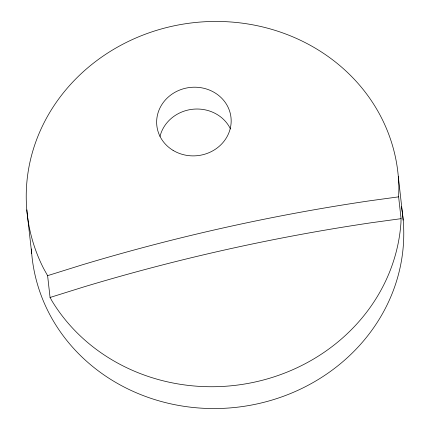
<?xml version="1.0" encoding="UTF-8"?>
<svg xmlns="http://www.w3.org/2000/svg" width="430" height="430" viewBox="0 0 430 430"><rect width="100%" height="100%" fill="white"/><g stroke="black" fill="none" stroke-linecap="round" stroke-linejoin="round"><path stroke-width="0.64" d="M398.621 196.854L398.873 188.749A186.502 171.549 -6.4 0 0 171.618 26.364A186.502 171.549 -6.4 0 0 43.634 268.54L47.606 275.657L50.057 297.469L52.121 301.172A186.502 171.549 -6.4 0 0 255.931 381.818A186.502 171.549 -6.4 0 0 400.943 222.826L401.072 218.666L398.621 196.854L369.467 200.842A1865.023 1715.49 -6.4 0 0 82.066 264.891L47.606 275.657M50.057 297.469L84.517 286.702A1865.023 1715.49 -6.4 0 1 371.912 222.659L401.072 218.666M398.298 176.515L403.195 220.144M26.805 209.856L31.702 253.485M401.464 206.722A186.502 171.549 -6.4 0 1 236.973 407.248A186.502 171.549 -6.4 0 1 31.379 248.986M160.003 136.444A37.303 34.309 -6.4 0 1 192.774 109.242A37.303 34.309 -6.4 0 1 230.475 128.973M173.086 150.382A37.303 34.309 -6.4 0 0 231.082 123.297A37.303 34.309 -6.4 0 0 177.558 90.966A37.303 34.309 -6.4 0 0 173.086 150.382"/></g></svg>
